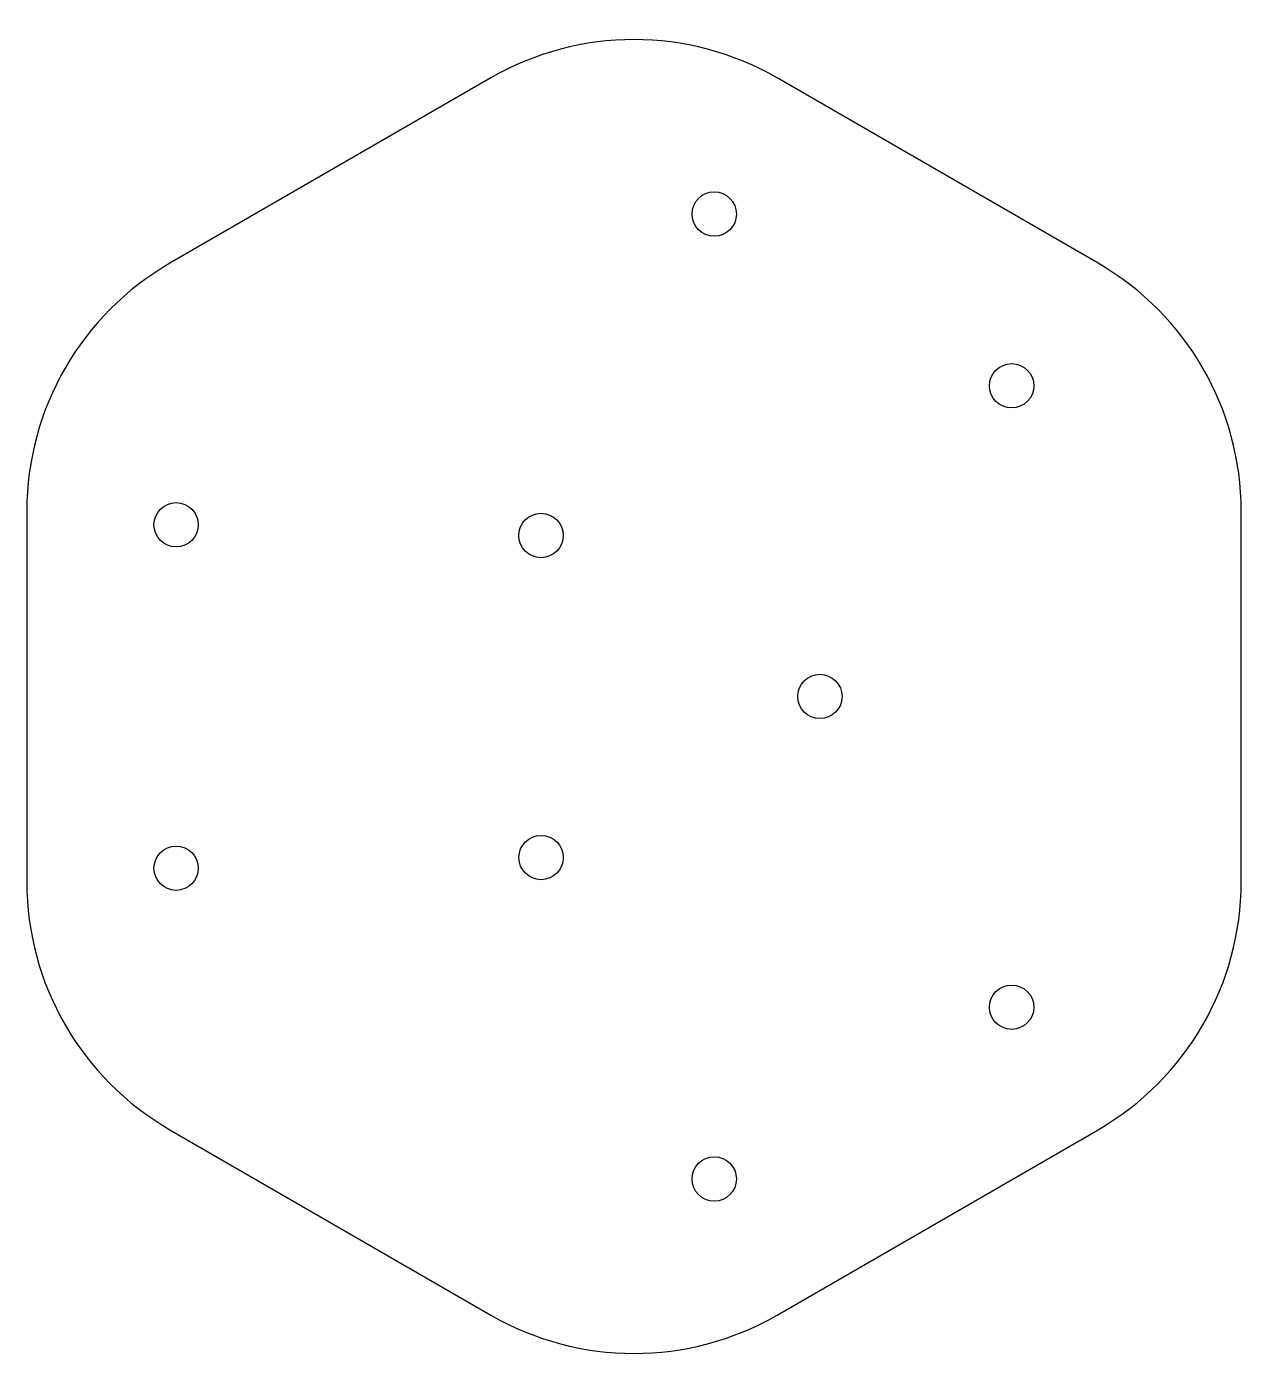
# Model space of a CAD drawing. Extents: x -42.4 to 42.4, y -46.8 to 46.8.
import ezdxf

# ---------------------------------------------------------------- set-up
doc = ezdxf.new("R2010")
doc.units = 0
doc.layers.get('0').update_dxf_attribs({"linetype": 'continuous'})

# ---------------------------------------------------------------- blocks, each defined once
blk = doc.blocks.new('BODY')
at = {"color": 0}
for p, q in [((-10, 43.226), (-32.435, 30.274)), ((32.435, 30.274), (10, 43.226)), ((-42.435, 12.953), (-42.435, -12.953)), ((42.435, -12.953), (42.435, 12.953)), ((-32.435, -30.274), (-10, -43.226)), ((10, -43.226), (32.435, -30.274))]:
    blk.add_line(p, q, dxfattribs=at)
for centre in [(5.608, 33.713), (26.392, 21.713), (-32, 12), (-6.5, 11.25), (12.993, 0.004), (-6.493, -11.254), (-32, -12), (26.392, -21.713), (5.608, -33.713)]:
    blk.add_circle(centre, 1.55, dxfattribs=at)
for centre, start, end in [((0, 25.906), 60, 120), ((-22.435, 12.953), 120, -180), ((22.435, 12.953), 0, 60), ((-22.435, -12.953), 180, -120), ((22.435, -12.953), -60, 0), ((0, -25.906), -120, -60)]:
    blk.add_arc(centre, 20, start, end, dxfattribs=at)

msp = doc.modelspace()

# ---------------------------------------------------------------- block references
at = {"color": 0}
msp.add_blockref('BODY', (0, 0), dxfattribs=at)

doc.saveas('drawing.dxf')
